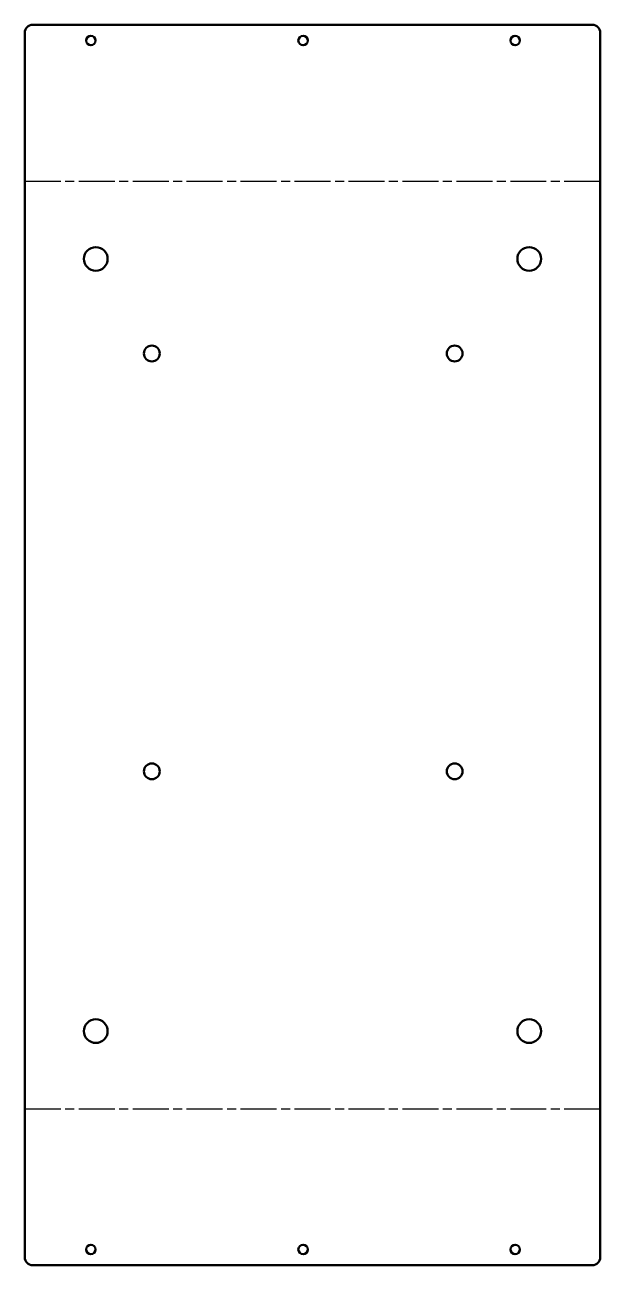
# Model space of a CAD drawing. Header units: inches. Extents: x 0 to 146, y 0 to 315.
import ezdxf

# ---------------------------------------------------------------- set-up
doc = ezdxf.new("R2010")
doc.units = ezdxf.units.IN
doc.header["$MEASUREMENT"] = 0
doc.linetypes.add('Chain', pattern=[13.68, 9.12, -1.14, 2.28, -1.14])
doc.layers.add('Bend Centerline (ANSI)', color=7, linetype='Chain', lineweight=25)
doc.layers.add('Visible (ANSI)', color=7, linetype='Continuous', lineweight=50)

# ---------------------------------------------------------------- blocks, each defined once
blk = doc.blocks.new('DSPY-MAQ-01-CSP01_Soldadura y Chapa Sujeta Pantalla y Placa Control_DSPY-MAQ-01-CSP01 (Desplegado)')
at = {"layer": 'Bend Centerline (ANSI)'}
for p, q in [((-72.95, 117.65), (72.95, 117.65)), ((-72.95, -117.65), (72.95, -117.65))]:
    blk.add_line(p, q, dxfattribs=at)
at = {"layer": 'Visible (ANSI)'}
for p, q in [((-72.95, 155.34), (-72.95, -155.34)), ((-70.95, 157.34), (70.95, 157.34)), ((72.95, 155.34), (72.95, -155.34)), ((-70.95, -157.34), (70.95, -157.34))]:
    blk.add_line(p, q, dxfattribs=at)
for centre, radius in [((-56.2, 153.34), 1.2), ((-2.4, 153.34), 1.2), ((51.4, 153.34), 1.2), ((-54.95, 97.95), 3), ((54.95, 97.95), 3), ((-40.75, 73.95), 2), ((36.05, 73.95), 2), ((-40.75, -32.05), 2), ((36.05, -32.05), 2), ((-54.95, -97.95), 3), ((54.95, -97.95), 3), ((-56.2, -153.34), 1.2), ((-2.4, -153.34), 1.2), ((51.4, -153.34), 1.2)]:
    blk.add_circle(centre, radius, dxfattribs=at)
at = {"layer": 'Visible (ANSI)', "extrusion": (0, 0, -1)}
for centre, start, end in [((-70.95, 155.34), 90, 180), ((70.95, 155.34), 0, 90), ((70.95, -155.34), 270, 360), ((-70.95, -155.34), 180, 270)]:
    blk.add_arc(centre, 2, start, end, dxfattribs=at)

msp = doc.modelspace()

# ---------------------------------------------------------------- block references
msp.add_blockref('DSPY-MAQ-01-CSP01_Soldadura y Chapa Sujeta Pantalla y Placa Control_DSPY-MAQ-01-CSP01 (Desplegado)', (72.95, 157.34))

doc.saveas('drawing.dxf')
